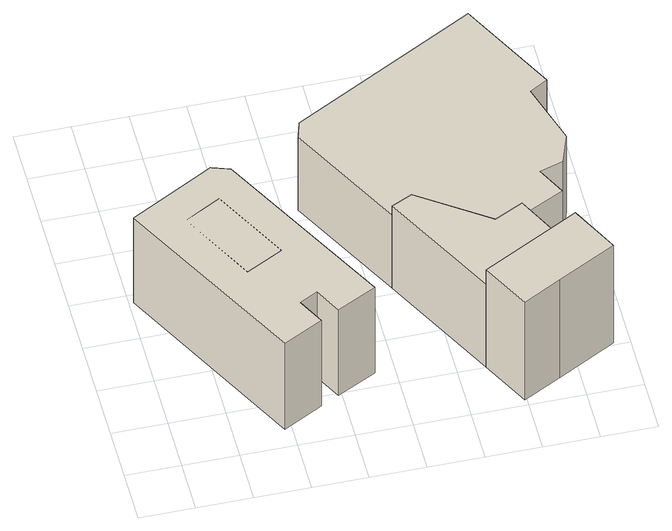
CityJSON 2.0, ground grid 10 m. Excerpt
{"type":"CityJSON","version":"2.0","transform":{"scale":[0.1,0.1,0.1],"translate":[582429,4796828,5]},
"CityObjects":{
"building1":{"type":"Building","children":["building1-1"],"geometry":[{"type":"MultiSurface","lod":"1","boundaries":[[[0,1,2,3]],[[1,4,5,2]],[[4,6,7,5]],[[6,8,9,7]],[[8,10,11,9]],[[10,12,13,11]],[[12,14,15,13]],[[14,16,17,15]],[[16,0,3,17]],[[16,14,12,10,8,6,4,1,0]]]}]},
"building1-1":{"type":"BuildingPart","attributes":{"name":"8297499_P","measuredHeight":20.96},"parents":["building1"],"geometry":[{"type":"MultiSurface","lod":"2","boundaries":[[[0,1,2,3]],[[1,4,5,2]],[[4,6,7,5]],[[6,8,9,7]],[[8,10,11,9]],[[10,12,13,11]],[[12,14,15,13]],[[14,16,17,15]],[[16,0,3,17]],[[18,19,20,21]],[[19,22,23,20]],[[22,24,25,23]],[[24,18,21,25]],[[16,14,12,10,8,6,4,1,0],[24,22,19,18]]],"semantics":{"surfaces":[{"type":"WallSurface"},{"type":"RoofSurface"}],"values":[0,0,0,0,0,0,0,0,0,0,0,0,0,1]}}]},
"building2":{"type":"Building","children":["building2-1"],"geometry":[{"type":"MultiSurface","lod":"1","boundaries":[[[26,27,28,29]],[[27,30,31,28]],[[30,32,33,31]],[[32,34,35,33]],[[34,36,37,35]],[[36,26,29,37]],[[36,34,32,30,27,26]]]}]},
"building2-1":{"type":"BuildingPart","attributes":{"name":"8297556_P","measuredHeight":20.44},"parents":["building2"],"geometry":[{"type":"MultiSurface","lod":"2","boundaries":[[[26,27,28,29]],[[27,30,31,28]],[[30,32,33,31]],[[32,34,35,33]],[[34,36,37,35]],[[36,26,29,37]],[[36,34,32,30,27,26]]],"semantics":{"surfaces":[{"type":"WallSurface"},{"type":"RoofSurface"}],"values":[0,0,0,0,0,0,1]}}]},
"building3":{"type":"Building","children":["building3-1"],"geometry":[{"type":"MultiSurface","lod":"1","boundaries":[[[38,39,40,41]],[[42,43,44,45]],[[43,46,47,44]],[[46,48,49,47]],[[48,50,51,49]],[[50,52,53,51]],[[52,54,31,53]],[[54,55,28,31]],[[55,56,57,28]],[[56,58,37,57]],[[58,59,35,37]],[[59,60,61,35]],[[60,62,63,61]],[[62,64,65,63]],[[64,66,67,65]],[[66,42,45,67]],[[66,64,62,60,59,58,56,55,54,52,50,48,46,43,42]]]}]},
"building3-1":{"type":"BuildingPart","attributes":{"name":"8297555_P","measuredHeight":18.24},"parents":["building3"],"geometry":[{"type":"MultiSurface","lod":"2","boundaries":[[[38,39,40,41]],[[42,43,44,45]],[[43,46,47,44]],[[46,48,49,47]],[[48,50,51,49]],[[50,52,53,51]],[[52,54,31,53]],[[54,55,28,31]],[[55,56,57,28]],[[56,58,37,57]],[[58,59,35,37]],[[59,60,61,35]],[[60,62,63,61]],[[62,64,65,63]],[[64,66,67,65]],[[66,42,45,67]],[[66,64,62,60,59,58,56,55,54,52,50,48,46,43,42]]],"semantics":{"surfaces":[{"type":"WallSurface"},{"type":"RoofSurface"}],"values":[0,0,0,0,0,0,0,0,0,0,0,0,0,0,0,0,1]}}]},
"building4":{"type":"Building","children":["building4-1"],"geometry":[{"type":"MultiSurface","lod":"1","boundaries":[[[68,69,70,71]],[[69,72,33,70]],[[72,73,40,33]],[[73,74,75,40]],[[74,68,71,75]],[[74,73,72,69,68]]]}]},
"building4-1":{"type":"BuildingPart","attributes":{"name":"8297563_P","measuredHeight":24.08},"parents":["building4"],"geometry":[{"type":"MultiSurface","lod":"2","boundaries":[[[68,69,70,71]],[[69,72,33,70]],[[72,73,40,33]],[[73,74,75,40]],[[74,68,71,75]],[[74,73,72,69,68]]],"semantics":{"surfaces":[{"type":"WallSurface"},{"type":"RoofSurface"}],"values":[0,0,0,0,0,1]}}]}
},
"vertices":[
[292,90,225],[266,138,225],[266,138,14],[292,90,14],[233,121,225],[233,121,14],[258,73,225],[258,73,14],[186,36,225],[186,36,13],[6,376,225],[6,376,16],[158,458,225],[158,458,16],[191,447,225],[191,447,16],[363,126,225],[363,126,13],
[156,385,225],[90,350,225],[90,350,15],[156,385,15],[163,210,225],[163,210,15],[230,245,225],[230,245,15],
[599,239,216],[651,265,216],[651,265,11],[599,239,11],[696,175,216],[696,175,12],[548,97,216],[548,97,12],[437,309,216],[437,309,13],[475,327,216],[475,327,13],
[722,189,194],[725,190,194],[725,190,11],[722,189,11],[729,531,194],[764,416,194],[764,416,8],[729,531,9],[745,361,194],[745,361,9],[702,348,194],[702,348,9],[728,296,194],[728,296,10],[654,259,194],[654,259,11],[696,175,194],[651,265,194],[591,235,194],[591,235,11],[475,327,194],[437,309,194],[325,520,194],[325,520,14],[334,551,194],[334,551,14],[669,729,194],[669,729,10],[762,550,194],[762,550,8],
[663,46,252],[595,9,252],[595,9,11],[663,46,10],[548,97,252],[725,190,252],[770,102,252],[770,102,11]
]}
